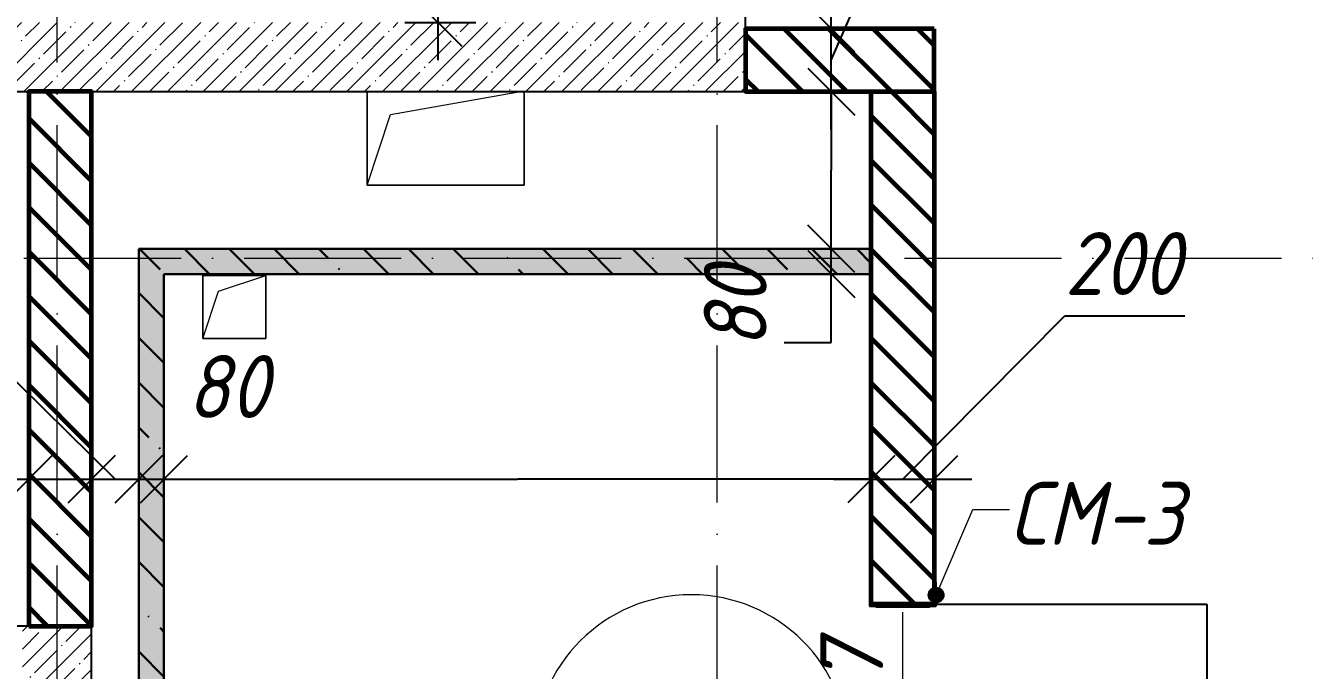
# Model space of a CAD drawing. Header units: millimetres. Extents: x 12986 to 523328, y -9759 to 30092.
# Drawn here: x 160507 to 164574, y 15689 to 17740 of the extents above; entities that cross this region are included whole.
import ezdxf

# ---------------------------------------------------------------- set-up
doc = ezdxf.new("R2010")
doc.units = ezdxf.units.MM
doc.linetypes.add('50_200_ШТРИХ_1Т_ш5_п1_п1_', pattern=[700, 500, -100, 0, -100])
for name, color, linetype, lineweight in [('0) ПГП', 1, 'Continuous', 30), ('4) ПГП красный расчет', 12, 'Continuous', 30), ('5) Блок ячеистый', 160, 'Continuous', 60), ('A-ANNO-DIMS', 7, 'Continuous', 9), ('A-AREA-IDEN', 7, 'Continuous', 9), ('A-DOOR-IDEN', 7, 'Continuous', 9), ('A-FLOR', 7, 'Continuous', 9), ('A-GENM', 7, 'Continuous', 9), ('A-GENM-1', 7, 'Continuous', 25), ('A-GENM-IDEN', 7, 'Continuous', 9), ('A-WALL-1', 7, 'Continuous', 25), ('A-WALL-PATT-1', 7, 'Continuous', 5), ('Оси-2', 7, '50_200_ШТРИХ_1Т_ш5_п1_п1_', 9)]:
    doc.layers.add(name, color=color, linetype=linetype, lineweight=lineweight)
doc.layers.add('A-WALL-2', color=7, linetype='Continuous', lineweight=13, true_color=0x000000)
doc.layers.add('A-WALL-9', color=7, linetype='Continuous', lineweight=5, true_color=0x0070df)
doc.styles.add('ISOCPEUR_I_3', font='isocpeui.ttf', dxfattribs={"width": 0.9, "height": 200})
doc.styles.add('ISOCPEUR_I_5', font='isocpeui.ttf', dxfattribs={"height": 200})
doc.dimstyles.new('ISO-2_0_0_9К_Средний_3', dxfattribs={"dimscale": 304.8, "dimtxt": 199.196235, "dimasz": 0.492126, "dimexe": 0.393701, "dimexo": 0, "dimgap": 0, "dimtad": 1, "dimdec": 0, "dimzin": 0, "dimdsep": 46, "dimtxsty": 'ISOCPEUR_I_3', "dimblk1": 'OBLIQUE', "dimblk2": 'OBLIQUE', "dimsah": 1, "dimcen": 0.09, "dimdle": 0.393701, "dimazin": 0, "dimtfac": 1, "dimtdec": 4, "dimtix": 1, "dimtmove": 0, "dimatfit": 3, "dimfxl": 1, "dimtvp": 1, "dimtolj": 1, "dimtzin": 0, "dimarcsym": 2})
doc.dimstyles.new('ISO-2_0_0_9К_СРЕДНИЙ_6', dxfattribs={"dimscale": 304.8, "dimtxt": 199.196235, "dimasz": 0.492126, "dimexe": 0.393701, "dimexo": 0, "dimgap": 0, "dimtad": 1, "dimdec": 0, "dimzin": 0, "dimdsep": 46, "dimtxsty": 'ISOCPEUR_I_3', "dimblk1": 'OBLIQUE', "dimblk2": 'OBLIQUE', "dimsah": 1, "dimcen": 0.09, "dimdle": 0.393701, "dimazin": 0, "dimtfac": 1, "dimtdec": 4, "dimtix": 1, "dimtmove": 1, "dimatfit": 3, "dimfxl": 1, "dimtvp": 1, "dimtolj": 1, "dimtzin": 0, "dimarcsym": 2})
doc.dimstyles.get("Standard").update_dxf_attribs({"dimtxt": 0.18, "dimasz": 0.18, "dimexe": 0.18, "dimexo": 0.0625, "dimgap": 0.09, "dimtad": 0, "dimtih": 1, "dimtoh": 1, "dimdec": 4, "dimzin": 0, "dimdsep": 46, "dimtxsty": 'Standard', "dimcen": 0.09, "dimadec": 0, "dimazin": 0, "dimtfac": 1, "dimtdec": 4, "dimtofl": 0, "dimtmove": 0, "dimatfit": 3, "dimfxl": 1, "dimtolj": 1, "dimtzin": 0, "dimarcsym": 0})
pattern_1 = [(45, (61996.89, 0), (-57.024626, 57.024626), []), (45, (62053.92, 0), (-57.024626, 57.024626), [100.806, -20.161, 3.353, -16.808])]
pattern_2 = [(135, (61996.89, 0), (-70.71068, -70.71068), [])]
pattern_3 = [(50, (61996.893, 0), (72.873764, -6.37607), [7.62, -83.82]), (355, (61996.89, 0), (-14.09699, 76.422444), [6.096, -67.056]), (100.451, (62002.966, -0.53), (58.776964, 70.04687), [6.476, -71.236]), (46.184, (61996.89, 20.32), (108.43142, -16.817454), [11.43, -125.73]), (96.636, (62005.93, 18.92), (94.961, 98.97089), [9.714, -106.854]), (351.184, (61996.89, 20.32), (94.96227, 98.97018), [9.144, -100.584]), (21, (62007.053, 15.24), (60.64565, -40.906537), [7.62, -83.82]), (326, (62007.05, 15.24), (24.72083, 73.67493), [6.096, -67.056]), (71.451, (62012.11, 11.83), (85.36689, 32.768737), [6.476, -71.236]), (37.5, (61996.893, 0), (1.235525, 33.8224325), [3.353, -62.89, 3.353, -64.719, -67.31]), (37.5, (61996.893, 0), (1.235525, 33.8224325), [-134.315, 3.353, -63.957]), (7.5, (61996.893, 0), (26.728146, 40.072549), [3.353, -35.458, 3.353, -61.366, -25.654]), (7.5, (61996.893, 0), (26.728146, 40.072549), [-103.53, 3.353, -22.301]), (327.5, (61974.236, 0), (54.2363175, -2.292117), [3.353, -22.047, 3.353, -75.895, -105.156]), (327.5, (61974.236, 0), (54.2363175, -2.292117), [-104.648, 3.353, -101.803]), (317.5, (61964.076, 0), (59.25158, 10.17014), [3.353, -29.667, 3.353, -49.276, -74.676]), (317.5, (61964.076, 0), (59.25158, 10.17014), [-85.649, 3.353, -71.323])]
pattern_4 = [(135, (61996.9, 0), (-142.5612, -142.5612), []), (135, (62139.46, 0), (-142.5612, -142.5612), [252.016, -50.403, 3.353, -47.05])]

# ---------------------------------------------------------------- blocks, each defined once
blk = doc.blocks.new('AR_Отверстие прямоугольное _в плите_ - AR_Отверстие прямоугольное _в плите_-24493740-АР1_Кладочный план 1 этажа')
at = {"layer": 'A-GENM'}
for p, q in [((-250, 148), (-250, -150)), ((-175, 75), (238.7, 148)), ((250, -150), (250, 148)), ((-250, -150), (-175, 75)), ((-250, -150), (250, -150))]:
    blk.add_line(p, q, dxfattribs=at)
blk = doc.blocks.new('AR_Отверстие прямоугольное _в плите_ - AR_Отверстие прямоугольное _в плите_-24484673-АР1_Кладочный план 1 этажа')
at = {"layer": 'A-GENM'}
for p, q in [((100, 100), (-100, 100)), ((-100, 100), (-100, -100)), ((-50, 50), (100, 100)), ((100, -100), (100, 100)), ((-100, -100), (-50, 50)), ((-100, -100), (100, -100))]:
    blk.add_line(p, q, dxfattribs=at)
blk = doc.blocks.new('Фахверк_СКБ_Уголок_Тип 2 - СМ-3_200х2230h-26671997-АР1_Кладочный план 1 этажа')
at = {"layer": 'A-GENM-1'}
for p, q in [((125, 156), (125, 81)), ((200, 156), (125, 156)), ((131, 81), (131, 150)), ((131, 150), (200, 150)), ((200, 150), (200, 156)), ((125, 81), (131, 81)), ((131, 19), (125, 19)), ((125, 19), (125, -56)), ((131, -50), (131, 19)), ((125, -56), (200, -56)), ((200, -50), (131, -50)), ((200, -56), (200, -50))]:
    blk.add_line(p, q, dxfattribs=at)
blk = doc.blocks.new('Стойка_Влож_Полоса боковая - Полоса-27101091-АР1_Кладочный план 1 этажа')
at = {"layer": 'A-GENM'}
for p, q in [((-5, 85), (0, 85)), ((-5, -85), (-5, 85)), ((0, 31), (0, -31)), ((0, -85), (-5, -85))]:
    blk.add_line(p, q, dxfattribs=at)
blk = doc.blocks.new('AAR_СКБ_Марка_Двери_Перемычка и проем - Марка перемычки и проема-25306769-АР1_Кладочный план 1 этажа')
at = {"layer": 'A-DOOR-IDEN'}
for p, q in [((-5, 0), (5, 0)), ((-0.968, -0.984), (-1.986, -2.747)), ((1.067, -0.984), (-0.968, -0.984)), ((2.085, -2.747), (1.067, -0.984)), ((-1.986, -2.747), (-0.968, -4.509)), ((1.067, -4.509), (2.085, -2.747)), ((-0.968, -4.509), (1.067, -4.509))]:
    blk.add_line(p, q, dxfattribs=at)
blk = doc.blocks.new('_Oblique')
at = {"color": 0, "linetype": 'ByBlock', "lineweight": -2}
blk.add_line((-0.5, -0.5), (0.5, 0.5), dxfattribs=at)
blk = doc.blocks.new('DIMBLOCK280-АР1_Кладочный план 1 этажа')
at = {"layer": 'A-ANNO-DIMS', "color": 0, "lineweight": -2, "transparency": 16777216}
for p, q in [((161819.1, 17630), (161819.1, 19445)), ((161076.9, 19325), (161939.1, 19325)), ((161713, 17750), (161939.1, 17750))]:
    blk.add_line(p, q, dxfattribs=at)
at = {"layer": 'Defpoints', "color": 0, "transparency": 16777216}
for p in [(161076.9, 19325), (161819.1, 19325), (161713, 17750)]:
    blk.add_point(p, dxfattribs=at)
at = {"layer": 'A-ANNO-DIMS', "color": 0, "lineweight": -2, "transparency": 16777216, "xscale": 150, "yscale": 150, "zscale": 150}
for p, rotation in [((161819.1, 19325), 90), ((161819.1, 17750), 270)]:
    blk.add_blockref('_Oblique', p, dxfattribs=dict(at, rotation=rotation))
at = {"layer": 'A-ANNO-DIMS', "color": 0, "transparency": 16777216, "insert": (161717.8, 18537.5), "char_height": 200, "width": 560.814, "attachment_point": 5, "rotation": 90, "style": 'ISOCPEUR_I_3'}
blk.add_mtext('\\A1;1575', dxfattribs=at)
blk = doc.blocks.new('DIMBLOCK692-АР1_Кладочный план 1 этажа')
at = {"layer": 'A-ANNO-DIMS', "color": 0, "lineweight": -2, "transparency": 16777216}
for p, q in [((160516.9, 16403.6), (160516.9, 16177.5)), ((160716.9, 16403.6), (160716.9, 16177.5)), ((160396.9, 16297.5), (160836.9, 16297.5))]:
    blk.add_line(p, q, dxfattribs=at)
at = {"layer": 'Defpoints', "color": 0, "transparency": 16777216}
for p in [(160516.9, 16403.6), (160716.9, 16403.6), (160716.9, 16297.5)]:
    blk.add_point(p, dxfattribs=at)
at = {"layer": 'A-ANNO-DIMS', "color": 0, "lineweight": -2, "transparency": 16777216, "xscale": 150, "yscale": 150, "zscale": 150, "rotation": 180}
blk.add_blockref('_Oblique', (160516.9, 16297.5), dxfattribs=at)
at = {"layer": 'A-ANNO-DIMS', "color": 0, "lineweight": -2, "transparency": 16777216, "xscale": 150, "yscale": 150, "zscale": 150}
blk.add_blockref('_Oblique', (160716.9, 16297.5), dxfattribs=at)
at = {"layer": 'A-ANNO-DIMS', "color": 0, "transparency": 16777216, "insert": (159995.6, 16692.2), "char_height": 200, "width": 455.087, "attachment_point": 1, "line_spacing_factor": 1.149209, "style": 'ISOCPEUR_I_3'}
blk.add_mtext('\\A1;200', dxfattribs=at)
blk = doc.blocks.new('DIMBLOCK693-АР1_Кладочный план 1 этажа')
at = {"layer": 'A-ANNO-DIMS', "color": 0, "lineweight": -2, "transparency": 16777216}
for p, q in [((160264.6, 16816.6), (159952.9, 16816.6)), ((160791.9, 16297.5), (160264.6, 16816.6)), ((160716.9, 16403.6), (160716.9, 16177.5)), ((160866.9, 16403.6), (160866.9, 16177.5)), ((160596.9, 16297.5), (160986.9, 16297.5))]:
    blk.add_line(p, q, dxfattribs=at)
at = {"layer": 'Defpoints', "color": 0, "transparency": 16777216}
for p in [(160716.9, 16403.6), (160866.9, 16403.6), (160866.9, 16297.5)]:
    blk.add_point(p, dxfattribs=at)
at = {"layer": 'A-ANNO-DIMS', "color": 0, "lineweight": -2, "transparency": 16777216, "xscale": 150, "yscale": 150, "zscale": 150, "rotation": 180}
blk.add_blockref('_Oblique', (160716.9, 16297.5), dxfattribs=at)
at = {"layer": 'A-ANNO-DIMS', "color": 0, "lineweight": -2, "transparency": 16777216, "xscale": 150, "yscale": 150, "zscale": 150}
blk.add_blockref('_Oblique', (160866.9, 16297.5), dxfattribs=at)
at = {"layer": 'A-ANNO-DIMS', "color": 0, "transparency": 16777216, "insert": (159855.5, 17083.3), "char_height": 200, "width": 409.118, "attachment_point": 1, "line_spacing_factor": 1.149209, "style": 'ISOCPEUR_I_3'}
blk.add_mtext('\\A1;150', dxfattribs=at)
blk = doc.blocks.new('DIMBLOCK694-АР1_Кладочный план 1 этажа')
at = {"layer": 'A-ANNO-DIMS', "color": 0, "lineweight": -2, "transparency": 16777216}
for p, q in [((160866.9, 16403.6), (160866.9, 16177.5)), ((160946.9, 16403.6), (160946.9, 16177.5)), ((160746.9, 16297.5), (161066.9, 16297.5))]:
    blk.add_line(p, q, dxfattribs=at)
at = {"layer": 'Defpoints', "color": 0, "transparency": 16777216}
for p in [(160866.9, 16403.6), (160946.9, 16403.6), (160946.9, 16297.5)]:
    blk.add_point(p, dxfattribs=at)
at = {"layer": 'A-ANNO-DIMS', "color": 0, "lineweight": -2, "transparency": 16777216, "xscale": 150, "yscale": 150, "zscale": 150, "rotation": 180}
blk.add_blockref('_Oblique', (160866.9, 16297.5), dxfattribs=at)
at = {"layer": 'A-ANNO-DIMS', "color": 0, "lineweight": -2, "transparency": 16777216, "xscale": 150, "yscale": 150, "zscale": 150}
blk.add_blockref('_Oblique', (160946.9, 16297.5), dxfattribs=at)
at = {"layer": 'A-ANNO-DIMS', "color": 0, "transparency": 16777216, "insert": (161020.2, 16692.2), "char_height": 200, "width": 303.391, "attachment_point": 1, "line_spacing_factor": 1.149209, "style": 'ISOCPEUR_I_3'}
blk.add_mtext('\\A1;80', dxfattribs=at)
blk = doc.blocks.new('DIMBLOCK695-АР1_Кладочный план 1 этажа')
at = {"layer": 'A-ANNO-DIMS', "color": 0, "lineweight": -2, "transparency": 16777216}
for p, q in [((160946.9, 16403.6), (160946.9, 16297.4)), ((163196.9, 16403.6), (163196.9, 16297.4)), ((160947.1, 16297.5), (162071.2, 16297.5)), ((163196.7, 16297.5), (162072.6, 16297.5))]:
    blk.add_line(p, q, dxfattribs=at)
at = {"layer": 'A-ANNO-DIMS', "color": 0, "transparency": 16777216}
for points in [[(160947.1, 16297.6), (160947.1, 16297.5), (160946.9, 16297.5)], [(163196.7, 16297.6), (163196.7, 16297.5), (163196.9, 16297.5)]]:
    blk.add_solid(points, dxfattribs=at)
at = {"layer": 'Defpoints', "color": 0, "transparency": 16777216}
for p in [(160946.9, 16403.6), (163196.9, 16403.6), (163196.9, 16297.5)]:
    blk.add_point(p, dxfattribs=at)
at = {"layer": 'A-ANNO-DIMS', "color": 0, "transparency": 16777216, "insert": (162071.9, 16297.5), "char_height": 0.18, "width": 606.782, "attachment_point": 5}
blk.add_mtext('\\A1;2250.0000', dxfattribs=at)
blk = doc.blocks.new('DIMBLOCK696-АР1_Кладочный план 1 этажа')
at = {"layer": 'A-ANNO-DIMS', "color": 0, "lineweight": -2, "transparency": 16777216}
for p, q in [((163296.9, 16297.5), (163812, 16816.6)), ((163812, 16816.6), (164194.4, 16816.6)), ((163196.9, 16403.6), (163196.9, 16177.5)), ((163396.9, 16403.6), (163396.9, 16177.5)), ((163076.9, 16297.5), (163516.9, 16297.5))]:
    blk.add_line(p, q, dxfattribs=at)
at = {"layer": 'Defpoints', "color": 0, "transparency": 16777216}
for p in [(163196.9, 16403.6), (163396.9, 16403.6), (163396.9, 16297.5)]:
    blk.add_point(p, dxfattribs=at)
at = {"layer": 'A-ANNO-DIMS', "color": 0, "lineweight": -2, "transparency": 16777216, "xscale": 150, "yscale": 150, "zscale": 150, "rotation": 180}
blk.add_blockref('_Oblique', (163196.9, 16297.5), dxfattribs=at)
at = {"layer": 'A-ANNO-DIMS', "color": 0, "lineweight": -2, "transparency": 16777216, "xscale": 150, "yscale": 150, "zscale": 150}
blk.add_blockref('_Oblique', (163396.9, 16297.5), dxfattribs=at)
at = {"layer": 'A-ANNO-DIMS', "color": 0, "transparency": 16777216, "insert": (163812, 17083.3), "char_height": 200, "width": 455.087, "attachment_point": 1, "line_spacing_factor": 1.149209, "style": 'ISOCPEUR_I_3'}
blk.add_mtext('\\A1;200', dxfattribs=at)
blk = doc.blocks.new('DIMBLOCK697-АР1_Кладочный план 1 этажа')
at = {"layer": 'A-ANNO-DIMS', "color": 0, "lineweight": -2, "transparency": 16777216}
for p, q in [((163069.5, 16830), (163069.5, 17150)), ((162963.4, 17030), (163189.5, 17030)), ((162963.4, 16950), (163189.5, 16950)), ((163069.5, 16732.2), (163069.5, 16950)), ((162919.5, 16732.2), (163069.5, 16732.2))]:
    blk.add_line(p, q, dxfattribs=at)
at = {"layer": 'Defpoints', "color": 0, "transparency": 16777216}
for p in [(162963.4, 17030), (163069.5, 17030), (162963.4, 16950)]:
    blk.add_point(p, dxfattribs=at)
at = {"layer": 'A-ANNO-DIMS', "color": 0, "lineweight": -2, "transparency": 16777216, "xscale": 150, "yscale": 150, "zscale": 150}
for p, rotation in [((163069.5, 17030), 90), ((163069.5, 16950), 270)]:
    blk.add_blockref('_Oblique', p, dxfattribs=dict(at, rotation=rotation))
at = {"layer": 'A-ANNO-DIMS', "color": 0, "transparency": 16777216, "insert": (162664.2, 16713.8), "char_height": 200, "width": 303.391, "attachment_point": 1, "rotation": 90, "line_spacing_factor": 1.149209, "style": 'ISOCPEUR_I_3'}
blk.add_mtext('\\A1;80', dxfattribs=at)
blk = doc.blocks.new('DIMBLOCK698-АР1_Кладочный план 1 этажа')
at = {"layer": 'A-ANNO-DIMS', "color": 0, "lineweight": -2, "transparency": 16777216}
for p, q in [((162963.5, 17530), (163069.7, 17530)), ((163069.5, 17529.8), (163069.5, 17280.2)), ((163069.5, 17030.2), (163069.5, 17279.8)), ((162963.5, 17030), (163069.7, 17030))]:
    blk.add_line(p, q, dxfattribs=at)
at = {"layer": 'A-ANNO-DIMS', "color": 0, "transparency": 16777216}
for points in [[(163069.4, 17529.8), (163069.5, 17529.8), (163069.5, 17530)], [(163069.4, 17030.2), (163069.5, 17030.2), (163069.5, 17030)]]:
    blk.add_solid(points, dxfattribs=at)
at = {"layer": 'Defpoints', "color": 0, "transparency": 16777216}
for p in [(162963.4, 17530), (163069.5, 17530), (162963.4, 17030)]:
    blk.add_point(p, dxfattribs=at)
at = {"layer": 'A-ANNO-DIMS', "color": 0, "transparency": 16777216, "insert": (163069.5, 17280), "char_height": 0.18, "width": 455.087, "attachment_point": 5}
blk.add_mtext('\\A1;500.0000', dxfattribs=at)
blk = doc.blocks.new('DIMBLOCK699-АР1_Кладочный план 1 этажа')
at = {"layer": 'A-ANNO-DIMS', "color": 0, "lineweight": -2, "transparency": 16777216}
for p, q in [((163069.5, 17630), (163325.3, 18216.3)), ((163325.3, 18216.3), (163707.7, 18216.3)), ((163069.5, 17410), (163069.5, 17850)), ((162963.4, 17730), (163189.5, 17730)), ((162963.4, 17530), (163189.5, 17530))]:
    blk.add_line(p, q, dxfattribs=at)
at = {"layer": 'Defpoints', "color": 0, "transparency": 16777216}
for p in [(162963.4, 17730), (163069.5, 17730), (162963.4, 17530)]:
    blk.add_point(p, dxfattribs=at)
at = {"layer": 'A-ANNO-DIMS', "color": 0, "lineweight": -2, "transparency": 16777216, "xscale": 150, "yscale": 150, "zscale": 150}
for p, rotation in [((163069.5, 17730), 90), ((163069.5, 17530), 270)]:
    blk.add_blockref('_Oblique', p, dxfattribs=dict(at, rotation=rotation))
at = {"layer": 'A-ANNO-DIMS', "color": 0, "transparency": 16777216, "insert": (163192, 18349.6), "char_height": 200, "width": 455.087, "attachment_point": 1, "rotation": 90, "line_spacing_factor": 1.149209, "style": 'ISOCPEUR_I_3'}
blk.add_mtext('\\A1;200', dxfattribs=at)
blk = doc.blocks.new('DIMBLOCK702-АР1_Кладочный план 1 этажа')
at = {"layer": 'A-ANNO-DIMS', "color": 0, "lineweight": -2, "transparency": 16777216}
for p, q in [((163397, 15900), (164264.5, 15900)), ((164264.4, 15899.8), (164264.4, 15375.2)), ((164264.4, 14850.2), (164264.4, 15374.8)), ((163404.7, 14850), (164264.5, 14850))]:
    blk.add_line(p, q, dxfattribs=at)
at = {"layer": 'A-ANNO-DIMS', "color": 0, "transparency": 16777216}
for points in [[(164264.3, 15899.8), (164264.4, 15899.8), (164264.4, 15900)], [(164264.3, 14850.2), (164264.4, 14850.2), (164264.4, 14850)]]:
    blk.add_solid(points, dxfattribs=at)
at = {"layer": 'Defpoints', "color": 0, "transparency": 16777216}
for p in [(163396.9, 15900), (163404.6, 14850), (164264.4, 14850)]:
    blk.add_point(p, dxfattribs=at)
at = {"layer": 'A-ANNO-DIMS', "color": 0, "transparency": 16777216, "insert": (164264.4, 15375), "char_height": 0.18, "width": 560.814, "attachment_point": 5}
blk.add_mtext('\\A1;1050.0000', dxfattribs=at)
blk = doc.blocks.new('Марка_Помещения - Номер-25198446-Объем проектирования 1 этажа')
at = {"layer": 'A-AREA-IDEN'}
for start, end in [(360, 180), (180, 360)]:
    blk.add_arc((0, 0), 2.5, start, end, dxfattribs=at)

msp = doc.modelspace()

# ---------------------------------------------------------------- hatches: boundary and pattern name
at = {"layer": '0) ПГП'}
h = msp.add_hatch(dxfattribs=at)
h.set_pattern_fill('FP_16', color=256, style=0, pattern_type=2)
h.set_pattern_definition(pattern_3)
h.paths.add_polyline_path([(160866.89328, 14200.00001), (160946.89328, 14200.00001), (160946.89328, 17030), (160866.89328, 17030), (160866.89328, 15126.16241)], flags=0)
h = msp.add_hatch(dxfattribs=at)
h.set_pattern_fill('FP_17', color=256, style=0, pattern_type=2)
h.set_pattern_definition(pattern_4)
h.paths.add_polyline_path([(160866.89328, 14200.00001), (160946.89328, 14200.00001), (160946.89328, 17030), (160866.89328, 17030), (160866.89328, 15126.16241)], flags=0)
h = msp.add_hatch(dxfattribs=at)
h.set_pattern_fill('FP_16', color=256, style=0, pattern_type=2)
h.set_pattern_definition(pattern_3)
h.paths.add_polyline_path([(163196.89328, 16950), (163196.89328, 17030), (160946.89328, 17030), (160946.89328, 16950)], flags=0)
h = msp.add_hatch(dxfattribs=at)
h.set_pattern_fill('FP_17', color=256, style=0, pattern_type=2)
h.set_pattern_definition(pattern_4)
h.paths.add_polyline_path([(163196.89328, 16950), (163196.89328, 17030), (160946.89328, 17030), (160946.89328, 16950)], flags=0)
at = {"layer": '5) Блок ячеистый'}
h = msp.add_hatch(dxfattribs=at)
h.set_pattern_fill('FP_3', color=256, style=0, pattern_type=2)
h.set_pattern_definition(pattern_2)
h.paths.add_polyline_path([(163396.89328, 17530.00001), (163396.89328, 17730.00001), (162796.89328, 17730.00001), (162796.89328, 17530.00001), (163196.89328, 17530.00001)], flags=0)
h = msp.add_hatch(dxfattribs=at)
h.set_pattern_fill('FP_3', color=256, style=0, pattern_type=2)
h.set_pattern_definition(pattern_2)
h.paths.add_polyline_path([(160516.89328, 15830.00001), (160716.89328, 15830.00001), (160716.89328, 17530.00001), (160516.89328, 17530.00001), (160516.89328, 17264.96045)], flags=0)
h = msp.add_hatch(dxfattribs=at)
h.set_pattern_fill('FP_3', color=256, style=0, pattern_type=2)
h.set_pattern_definition(pattern_2)
h.paths.add_polyline_path([(163396.89328, 13600.00001), (163396.89328, 14850.00001), (163196.89328, 14850.00001), (163196.89328, 13600.00001)], flags=0)
h.paths.add_polyline_path([(163196.89328, 15900.00001), (163396.89328, 15900.00001), (163396.89328, 17530.00001), (163196.89328, 17530.00001), (163196.89328, 15969.00001)], flags=0)
at = {"layer": 'A-GENM-IDEN'}
h = msp.add_hatch(color=256, dxfattribs=at)
edge = h.paths.add_edge_path(flags=0)
edge.add_arc((163402.89328, 15929.00001), 25, 0, 360)
at = {"layer": 'A-WALL-PATT-1'}
h = msp.add_hatch(dxfattribs=at)
h.set_pattern_fill('FP_1', color=256, style=0, pattern_type=2)
h.set_pattern_definition(pattern_1)
h.paths.add_polyline_path([(159496.89328, 17530.00001), (162796.89328, 17530.00001), (162796.89328, 17750.00001), (156796.89328, 17750.00001), (156796.89328, 17530.00001), (157519.61797, 17530.00001)], flags=0)
h = msp.add_hatch(dxfattribs=at)
h.set_pattern_fill('FP_1', color=256, style=0, pattern_type=2)
h.set_pattern_definition(pattern_1)
h.paths.add_polyline_path([(160496.89328, 13620.00001), (160716.89328, 13620.00001), (160716.89328, 15830.00001), (160496.89328, 15830.00001), (160496.89328, 14040.00001)], flags=0)

# ---------------------------------------------------------------- linework, layer by layer
at = {"layer": '0) ПГП'}
for p, q in [((163196.89328, 17030), (160866.89328, 17030)), ((160946.89328, 14200.00001), (160946.89328, 16950))]:
    msp.add_line(p, q, dxfattribs=at)
at = {"layer": '4) ПГП красный расчет'}
for p, q in [((160866.89328, 17030), (160866.89328, 14200.00001)), ((160946.89328, 16950), (163196.89328, 16950))]:
    msp.add_line(p, q, dxfattribs=at)
at = {"layer": '5) Блок ячеистый'}
for p, q in [((163396.89328, 17730.00001), (162796.89328, 17730.00001)), ((160516.89328, 17530.00001), (160516.89328, 15830.00001)), ((160716.89328, 15830.00001), (160716.89328, 17530.00001)), ((162796.89328, 17530.00001), (163196.89328, 17530.00001))]:
    msp.add_line(p, q, dxfattribs=at)
for points in [[(163396.89328, 17730.00001), (162796.89328, 17730.00001), (162796.89328, 17530.00001), (163396.89328, 17530.00001)], [(160516.89328, 15830.00001), (160716.89328, 15830.00001), (160716.89328, 17530.00001), (160516.89328, 17530.00001)], [(163196.89328, 17530.00001), (163396.89328, 17530.00001), (163396.89328, 15900.00001), (163196.89328, 15900.00001)]]:
    msp.add_lwpolyline(points, close=True, dxfattribs=at)
at = {"layer": 'A-FLOR'}
for p, q in [((161592.89327, 17232.00001), (161592.89327, 17530.00001)), ((162092.89327, 17530.00001), (162092.89327, 17232.00001)), ((162092.89327, 17232.00001), (161592.89327, 17232.00001)), ((161070.89328, 16945), (161270.89328, 16945)), ((161070.89328, 16745), (161070.89328, 16945)), ((161270.89328, 16945), (161270.89328, 16745)), ((161270.89328, 16745), (161070.89328, 16745))]:
    msp.add_line(p, q, dxfattribs=at)
at = {"layer": 'A-GENM-IDEN'}
for p, q in [((163402.89328, 15929.00001), (163519.62807, 16201.3811)), ((163519.62807, 16201.3811), (163636.36285, 16201.3811))]:
    msp.add_line(p, q, dxfattribs=at)
msp.add_circle((163402.89328, 15929.00001), 25, dxfattribs=at)
at = {"layer": 'A-WALL-1'}
for p, q in [((162796.89328, 17530.00001), (162796.89328, 21400.00001)), ((159716.89328, 17530.00001), (162796.89328, 17530.00001)), ((160716.89328, 15830.00001), (159716.89328, 15830.00001)), ((160716.89328, 13620.00001), (160716.89328, 15830.00001))]:
    msp.add_line(p, q, dxfattribs=at)
at = {"layer": 'A-WALL-2'}
for p, q in [((163396.89328, 15969.00001), (163396.89328, 17730.00001)), ((163196.89328, 17530.00001), (163196.89328, 17030)), ((163196.89328, 16950), (163196.89328, 15969.00001)), ((163265.89328, 15900.00001), (163327.89328, 15900.00001))]:
    msp.add_line(p, q, dxfattribs=at)
at = {"layer": 'A-WALL-9'}
msp.add_line((163196.89328, 16950), (163196.89328, 17030), dxfattribs=at)
at = {"layer": 'Оси-2'}
for p, q in [((160606.89325, -4080), (160606.89325, 28636.94316)), ((162706.89325, -4080), (162706.89325, 28636.94316)), ((57586.89328, 17000.00007), (187948.52131, 17000.00007))]:
    msp.add_line(p, q, dxfattribs=at)

# ---------------------------------------------------------------- block references
at = {"layer": 'A-AREA-IDEN', "xscale": 199.9999999999999, "yscale": 199.9999999999999, "zscale": 199.9999999999999}
msp.add_blockref('Марка_Помещения - Номер-25198446-Объем проектирования 1 этажа', (162624.58322, 15429.89134), dxfattribs=at)
at = {"layer": 'A-DOOR-IDEN', "xscale": 99.99999999999993, "yscale": 99.99999999999993, "zscale": 99.99999999999993, "rotation": 89.99999999999991}
msp.add_blockref('AAR_СКБ_Марка_Двери_Перемычка и проем - Марка перемычки и проема-25306769-АР1_Кладочный план 1 этажа', (163296.89328, 15375.00001), dxfattribs=at)
at = {"layer": 'A-GENM'}
for name, p in [('AR_Отверстие прямоугольное _в плите_ - AR_Отверстие прямоугольное _в плите_-24493740-АР1_Кладочный план 1 этажа', (161842.89327, 17382.00001)), ('AR_Отверстие прямоугольное _в плите_ - AR_Отверстие прямоугольное _в плите_-24484673-АР1_Кладочный план 1 этажа', (161170.89328, 16845))]:
    msp.add_blockref(name, p, dxfattribs=at)
at = {"layer": 'A-GENM', "rotation": 90.00000000000001}
msp.add_blockref('Стойка_Влож_Полоса боковая - Полоса-27101091-АР1_Кладочный план 1 этажа', (163296.89328, 15894.00001), dxfattribs=at)
at = {"layer": 'A-GENM-1', "rotation": 90}
msp.add_blockref('Фахверк_СКБ_Уголок_Тип 2 - СМ-3_200х2230h-26671997-АР1_Кладочный план 1 этажа', (163346.89328, 15769.00001), dxfattribs=at)

# ---------------------------------------------------------------- texts
at = {"layer": 'A-GENM-IDEN', "char_height": 200, "attachment_point": 1, "style": 'ISOCPEUR_I_3'}
for s, insert, width in [('СМ', (163636.36285, 16288.99568), 367.9745625), ('-3', (163939.97223, 16288.99568), 317.46825)]:
    msp.add_mtext(s, dxfattribs=dict(at, insert=insert, width=width))
at = {"layer": 'A-GENM-IDEN', "insert": (163034.41932, 15360.77353), "char_height": 200, "width": 529.11375, "attachment_point": 1, "rotation": 90, "style": 'ISOCPEUR_I_5'}
msp.add_mtext('-37', dxfattribs=at)

# ---------------------------------------------------------------- dimensions: what is measured, and where the dimension line sits
at = {"layer": 'A-ANNO-DIMS'}
dim = msp.add_linear_dim(base=(161819.08092, 19325.00001), p1=(161713.0149, 17750.00001), p2=(161076.89328, 19325.00001), angle=90, dimstyle='ISO-2_0_0_9К_Средний_3', override={"dimpost": '<>', "dimfxl": 1698.609935}, dxfattribs=at)
dim.commit()
dim.dimension.update_dxf_attribs({"geometry": 'DIMBLOCK280-АР1_Кладочный план 1 этажа', "text_midpoint": (161717.79304, 18537.50001)})
for base, p1, p2, override, picture, middle in [((163069.47255, 17730.00001), (162963.40653, 17530.00001), (162963.40653, 17730.00001), {"dimpost": '<>', "dimfxl": 200}, 'DIMBLOCK699-АР1_Кладочный план 1 этажа', (163325.30086, 18216.25826)), ((163069.47255, 17030), (162963.40653, 16950), (162963.40653, 17030), {"dimpost": '<>', "dimfxl": 80}, 'DIMBLOCK697-АР1_Кладочный план 1 этажа', (162941.51474, 16732.18141))]:
    dim = msp.add_linear_dim(base=base, p1=p1, p2=p2, angle=90, dimstyle='ISO-2_0_0_9К_СРЕДНИЙ_6', override=override, dxfattribs=at)
    dim.commit()
    dim.dimension.update_dxf_attribs({"geometry": picture, "text_midpoint": middle, "dimtype": 160, "text_rotation": 90})
for base, p1, p2, picture, middle in [((163069.47255, 17530.00001), (162963.40653, 17030), (162963.40653, 17530.00001), 'DIMBLOCK698-АР1_Кладочный план 1 этажа', (163069.47255, 17280)), ((164264.35231, 14850.00001), (163396.89328, 15900.00001), (163404.59688, 14850.00001), 'DIMBLOCK702-АР1_Кладочный план 1 этажа', (164264.35231, 15375.00001))]:
    dim = msp.add_linear_dim(base=base, p1=p1, p2=p2, angle=90, dimstyle='Standard', dxfattribs=at)
    dim.commit()
    dim.dimension.update_dxf_attribs({"geometry": picture, "text_midpoint": middle})
for base, p1, p2, override, picture, middle in [((160866.89328, 16297.5491), (160716.89328, 16403.61511), (160866.89328, 16403.61511), {"dimpost": '<>', "dimfxl": 150}, 'DIMBLOCK693-АР1_Кладочный план 1 этажа', (160264.58792, 16816.59186)), ((163396.89328, 16297.5491), (163196.89328, 16403.61511), (163396.89328, 16403.61511), {"dimpost": '<>', "dimfxl": 200}, 'DIMBLOCK696-АР1_Кладочный план 1 этажа', (163812.02225, 16816.59186)), ((160716.89328, 16297.5491), (160516.89328, 16403.61511), (160716.89328, 16403.61511), {"dimpost": '<>', "dimfxl": 200}, 'DIMBLOCK692-АР1_Кладочный план 1 этажа', (160223.18804, 16425.50691)), ((160946.89328, 16297.5491), (160866.89328, 16403.61511), (160946.89328, 16403.61511), {"dimpost": '<>', "dimfxl": 80}, 'DIMBLOCK694-АР1_Кладочный план 1 этажа', (161171.92884, 16425.50691))]:
    dim = msp.add_linear_dim(base=base, p1=p1, p2=p2, dimstyle='ISO-2_0_0_9К_СРЕДНИЙ_6', override=override, dxfattribs=at)
    dim.commit()
    dim.dimension.update_dxf_attribs({"geometry": picture, "text_midpoint": middle, "dimtype": 160})
dim = msp.add_linear_dim(base=(163196.89328, 16297.5491), p1=(160946.89328, 16403.61511), p2=(163196.89328, 16403.61511), dimstyle='Standard', dxfattribs=at)
dim.commit()
dim.dimension.update_dxf_attribs({"geometry": 'DIMBLOCK695-АР1_Кладочный план 1 этажа', "text_midpoint": (162071.89328, 16297.5491)})

doc.saveas('drawing.dxf')
